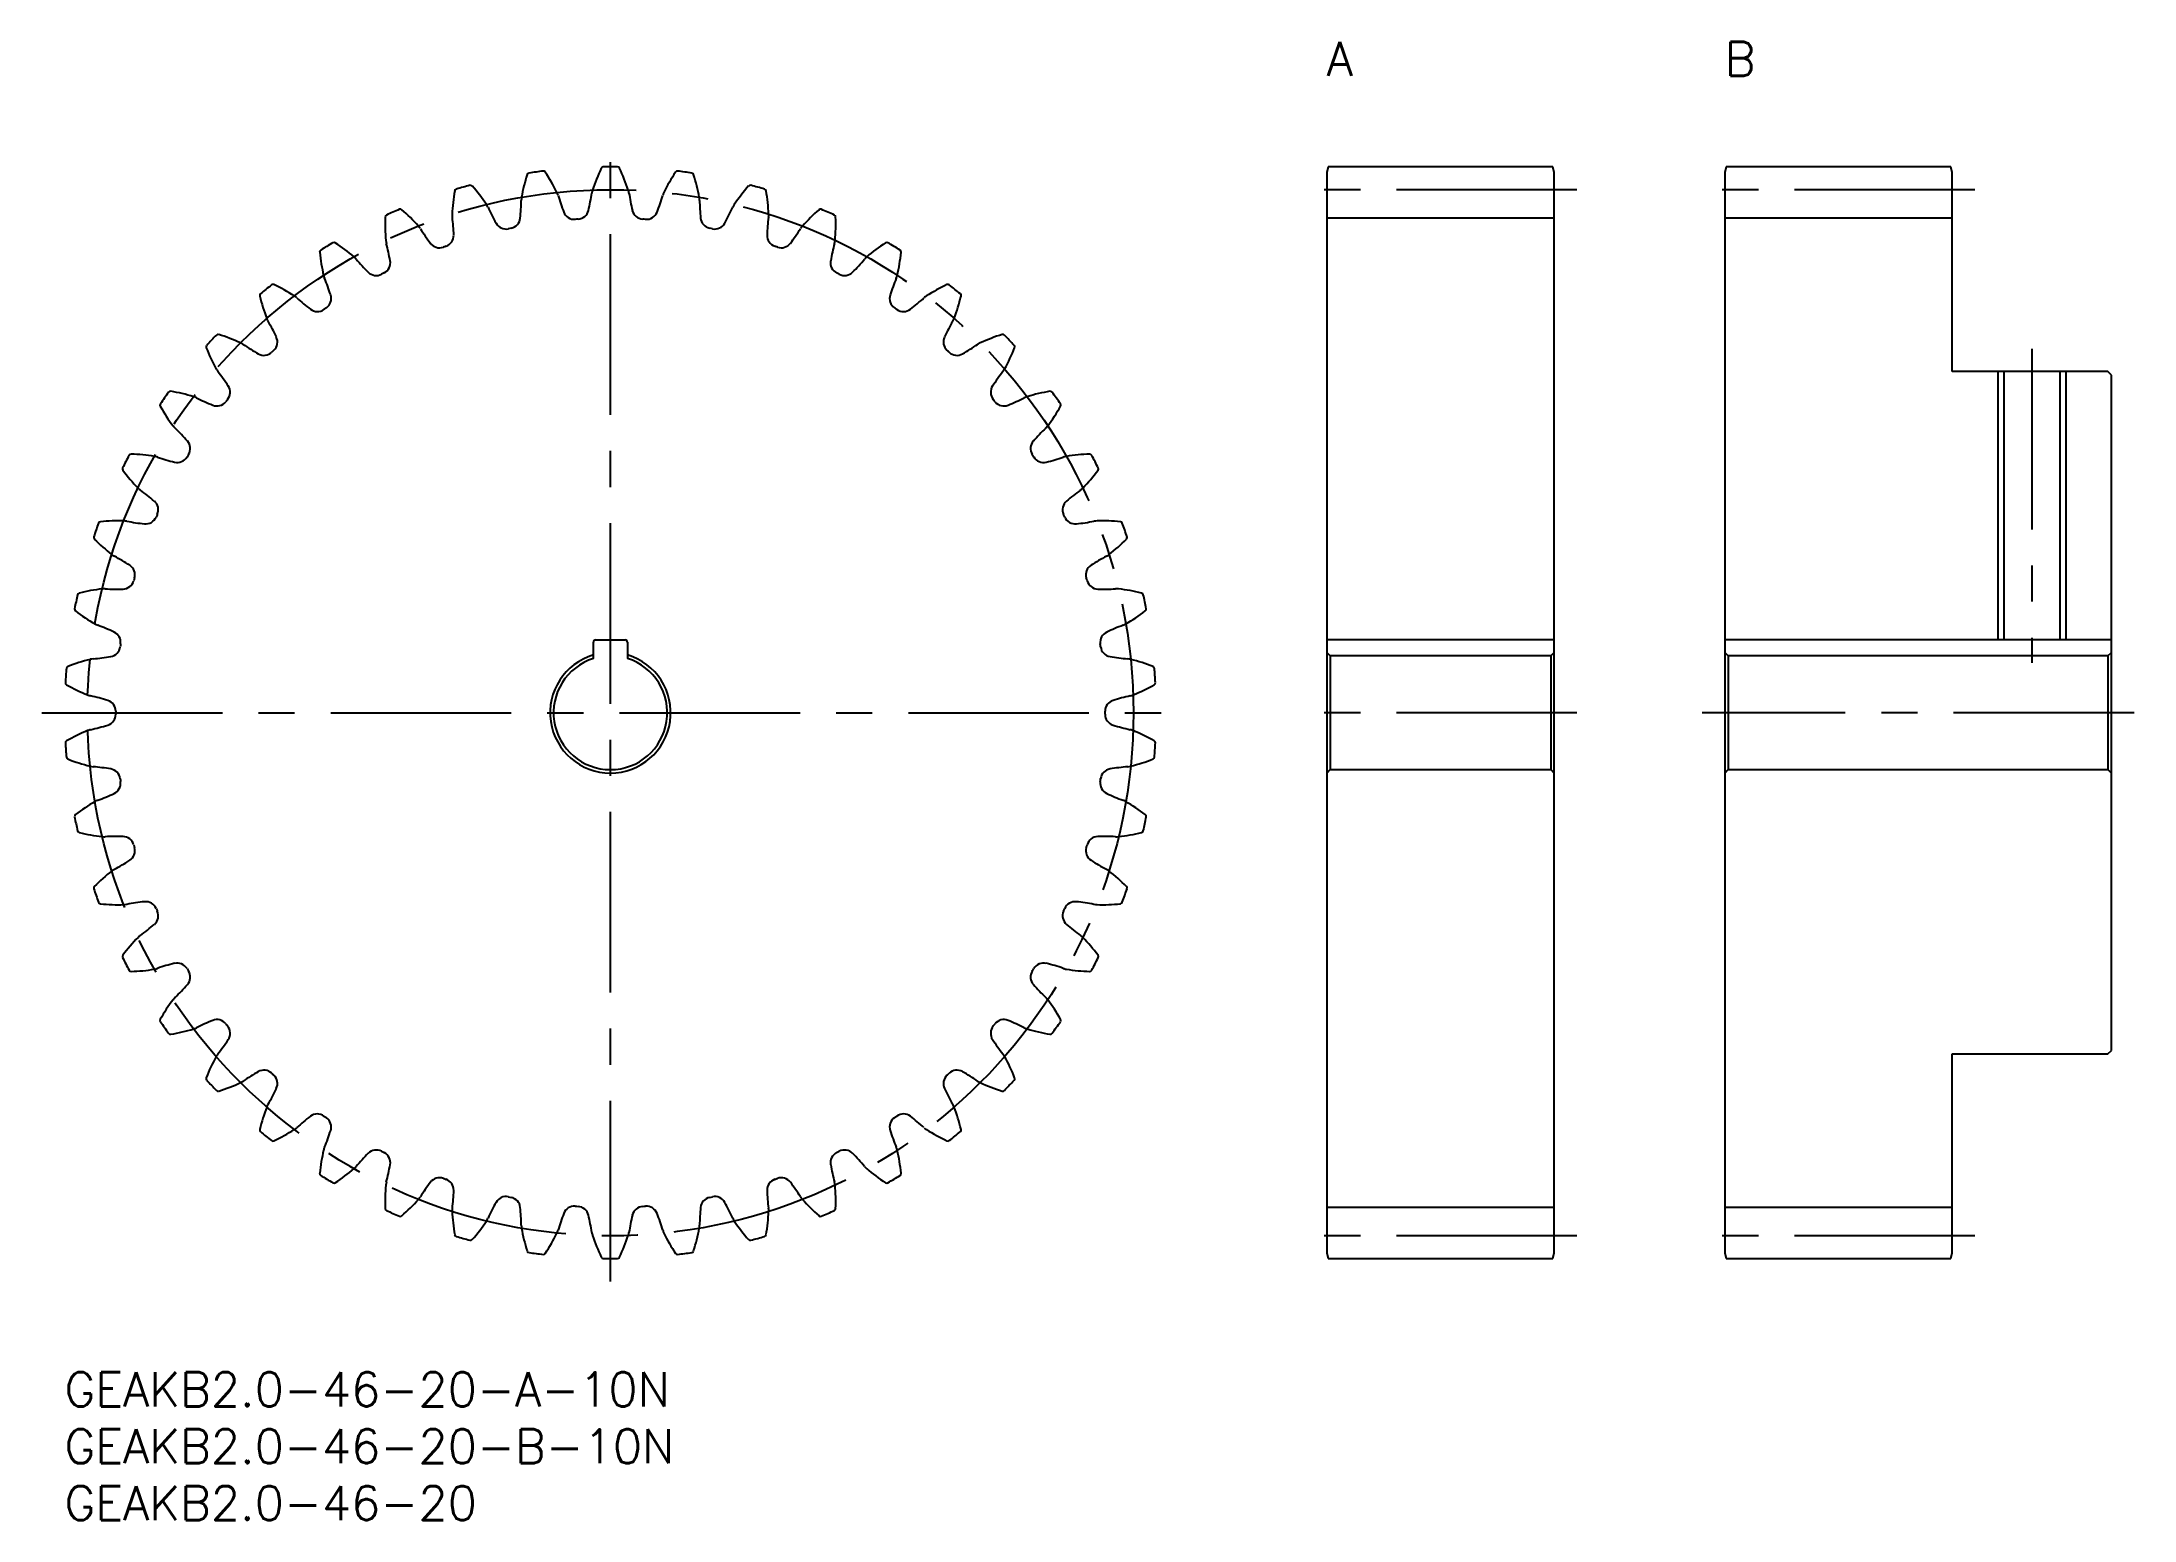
# Model space of a CAD drawing. Extents: x -2 to 182, y -13 to 117.
import ezdxf

# ---------------------------------------------------------------- set-up
doc = ezdxf.new("R2010")
doc.units = 0
doc.header["$LTSCALE"] = 0.5
doc.linetypes.add('CENTER', pattern=[50.8, 31.75, -6.35, 6.35, -6.35])
for name, color, linetype in [('MSM_CENTER', 1, 'CENTER'), ('MSM_CONTINUOUS', 7, 'CONTINUOUS'), ('MSM_NARROW', 5, 'CONTINUOUS'), ('MSM_PART_NUMBER', 7, 'CONTINUOUS')]:
    doc.layers.add(name, color=color, linetype=linetype)
doc.styles.get("Standard").update_dxf_attribs({"font": 'txt.shx', "height": 1, "bigfont": 'bigfont.shx'})

# ---------------------------------------------------------------- blocks, each defined once
blk = doc.blocks.new('*U3')
at = {"layer": 'MSM_PART_NUMBER'}
blk.add_text('GEAKB2.0-46-20-B-10N', height=3, dxfattribs=at).set_placement((0, -8))
blk = doc.blocks.new('*U4')
at = {"layer": 'MSM_PART_NUMBER'}
blk.add_text('GEAKB2.0-46-20-A-10N', height=3, dxfattribs=at).set_placement((0, -3))
blk = doc.blocks.new('*U5')
at = {"layer": 'MSM_PART_NUMBER'}
blk.add_text('GEAKB2.0-46-20', height=3, dxfattribs=at).set_placement((0, -13))
blk = doc.blocks.new('*U6')
at = {"layer": 'MSM_PART_NUMBER'}
blk.add_text('A', height=3, dxfattribs=at).set_placement((111, 114))
blk = doc.blocks.new('*U7')
at = {"layer": 'MSM_PART_NUMBER'}
blk.add_text('B', height=3, dxfattribs=at).set_placement((146, 114))

msp = doc.modelspace()

# ---------------------------------------------------------------- linework, layer by layer
at = {"layer": 'MSM_CENTER'}
for p, q in [((48, 8), (48, 108)), ((133, 104), (109, 104)), ((168, 104), (144, 104)), ((173, 90), (173, 62.4)), ((-2, 58), (98, 58)), ((133, 58), (109, 58)), ((182, 58), (144, 58)), ((133, 12), (109, 12)), ((168, 12), (144, 12))]:
    msp.add_line(p, q, dxfattribs=at)
msp.add_circle((48, 58), 46, dxfattribs=at)
at = {"layer": 'MSM_CONTINUOUS'}
for p, q in [((111.13, 106), (111, 105.5)), ((111, 105.5), (111, 10.5)), ((130.87, 106), (111.13, 106)), ((131, 105.5), (130.87, 106)), ((131, 10.5), (131, 105.5)), ((146.13, 106), (146, 105.5)), ((146, 105.5), (146, 10.5)), ((165.87, 106), (146.13, 106)), ((166, 105.5), (165.87, 106)), ((166, 88), (166, 105.5)), ((131, 101.5), (111, 101.5)), ((166, 101.5), (146, 101.5)), ((179.7, 88), (166, 88)), ((170.54, 88), (170.54, 64.4)), ((175.46, 88), (175.46, 64.4)), ((180, 87.7), (179.7, 88)), ((180, 28.3), (180, 87.7)), ((46.7, 64.4), (49.3, 64.4)), ((131, 64.4), (111, 64.4)), ((180, 64.4), (146, 64.4)), ((46.5, 62.77), (46.5, 64.2)), ((49.5, 64.2), (49.5, 62.77)), ((111, 63.3), (111.3, 63)), ((111.3, 63), (111.3, 53)), ((130.7, 63), (111.3, 63)), ((130.7, 63), (131, 63.3)), ((130.7, 63), (130.7, 53)), ((146, 63.3), (146.3, 63)), ((146.3, 63), (146.3, 53)), ((179.7, 63), (146.3, 63)), ((179.7, 63), (180, 63.3)), ((179.7, 63), (179.7, 53)), ((111.3, 53), (111, 52.7)), ((111.3, 53), (130.7, 53)), ((131, 52.7), (130.7, 53)), ((146.3, 53), (146, 52.7)), ((146.3, 53), (179.7, 53)), ((180, 52.7), (179.7, 53)), ((166, 10.5), (166, 28)), ((166, 28), (179.7, 28)), ((179.7, 28), (180, 28.3)), ((131, 14.5), (111, 14.5)), ((166, 14.5), (146, 14.5)), ((111, 10.5), (111.13, 10)), ((111.13, 10), (130.87, 10)), ((130.87, 10), (131, 10.5)), ((146, 10.5), (146.13, 10)), ((146.13, 10), (165.87, 10)), ((165.87, 10), (166, 10.5))]:
    msp.add_line(p, q, dxfattribs=at)
for centre, radius, start, end in [((55.27, 100.61), 15.33, 162.0867, 169.7826), ((40.87, 105.27), 0.2, 98.5729, 162.0867), ((48, 58), 48, 97.0793, 98.5729), ((42.11, 105.44), 0.2, 33.5654, 97.0793), ((29.5, 97.07), 15.33, 25.8696, 33.5655), ((61.01, 99.22), 15.33, 154.2606, 161.9565), ((47.38, 105.8), 0.2, 90.747, 154.2606), ((48, 58), 48, 89.2532, 90.7468), ((48.62, 105.8), 0.2, 25.7394, 89.2532), ((34.99, 99.22), 15.33, 18.0435, 25.7394), ((66.5, 97.07), 15.33, 146.4345, 154.1304), ((53.89, 105.44), 0.2, 82.9207, 146.4345), ((48, 58), 48, 81.4271, 82.9207), ((55.13, 105.27), 0.2, 17.9134, 81.4271), ((40.73, 100.61), 15.33, 10.2174, 17.9133), ((49.4, 101.2), 15.33, 169.9128, 177.6087), ((34.5, 103.86), 0.2, 106.399, 169.9128), ((48, 58), 48, 104.9054, 106.399), ((35.7, 104.19), 0.2, 41.3915, 104.9054), ((24.35, 94.19), 15.33, 33.6957, 41.3916), ((21.76, 103.29), 18.4, 354.4012, 359.2698), ((41.81, 103.04), 1.65, 169.7826, 179.2698), ((41.81, 103.04), 1.65, 16.3824, 25.8696), ((61.05, 108.69), 18.4, 196.3824, 201.251), ((28.17, 106.44), 18.4, 346.5751, 351.4437), ((48, 103.46), 1.65, 161.9565, 171.4437), ((48, 103.46), 1.65, 8.5563, 18.0435), ((67.83, 106.44), 18.4, 188.5563, 193.4249), ((34.95, 108.69), 18.4, 338.749, 343.6176), ((54.19, 103.04), 1.65, 154.1304, 163.6176), ((54.19, 103.04), 1.65, 0.7302, 10.2174), ((74.24, 103.29), 18.4, 180.7302, 185.5988), ((71.65, 94.19), 15.33, 138.6084, 146.3043), ((60.3, 104.19), 0.2, 75.0946, 138.6084), ((48, 58), 48, 73.601, 75.0946), ((61.5, 103.86), 0.2, 10.0872, 73.6011), ((46.6, 101.2), 15.33, 2.3913, 10.0872), ((43.51, 100.99), 15.33, 177.7389, 185.4348), ((28.39, 101.59), 0.2, 114.2251, 177.7389), ((48, 58), 48, 112.7315, 114.2251), ((29.53, 102.09), 0.2, 49.2177, 112.7315), ((19.64, 90.63), 15.33, 41.5217, 49.2177), ((35.73, 101.78), 1.65, 177.6087, 187.0959), ((15.84, 99.3), 18.4, 2.2273, 7.0959), ((35.73, 101.78), 1.65, 24.2085, 33.6957), ((54.02, 110), 18.4, 204.2085, 209.077), ((39.08, 101.6), 1, 281.5678, 354.4012), ((44.83, 102.39), 1, 201.251, 274.0844), ((48, 58), 43.5, 93.7417, 94.0844), ((45.1, 102.41), 1, 273.7417, 346.5751), ((50.9, 102.41), 1, 193.4249, 266.2583), ((48, 58), 43.5, 85.9156, 86.2583), ((51.17, 102.39), 1, 265.9156, 338.749), ((56.92, 101.6), 1, 185.5988, 258.4322), ((41.98, 110), 18.4, 330.923, 335.7915), ((60.27, 101.78), 1.65, 146.3043, 155.7915), ((80.16, 99.3), 18.4, 172.9041, 177.7727), ((60.27, 101.78), 1.65, 352.9041, 2.3913), ((76.36, 90.63), 15.33, 130.7823, 138.4783), ((66.47, 102.09), 0.2, 67.2685, 130.7823), ((48, 58), 48, 65.7749, 67.2685), ((67.61, 101.59), 0.2, 2.2612, 65.775), ((52.49, 100.99), 15.33, 354.5652, 2.2611), ((23.7, 99.16), 0.2, 57.0437, 120.5576), ((29.89, 99.7), 1.65, 185.4348, 194.9219), ((29.89, 99.7), 1.65, 32.0346, 41.5218), ((46.89, 110.33), 18.4, 212.0346, 216.9031), ((33.22, 99.97), 1, 289.3938, 2.2273), ((38.82, 101.54), 1, 209.077, 281.9105), ((48, 58), 43.5, 101.5678, 101.9105), ((48, 58), 43.5, 78.0895, 78.4322), ((57.18, 101.54), 1, 258.0895, 330.923), ((62.78, 99.97), 1, 177.7727, 250.6061), ((49.11, 110.33), 18.4, 323.0969, 327.9654), ((66.11, 99.7), 1.65, 138.4782, 147.9654), ((66.11, 99.7), 1.65, 345.0781, 354.5652), ((72.3, 99.16), 0.2, 59.4424, 122.9563), ((22.63, 98.51), 0.2, 122.0511, 185.565), ((37.7, 99.98), 15.33, 185.565, 193.2609), ((48, 58), 48, 120.5576, 122.0511), ((15.47, 86.46), 15.33, 49.3478, 57.0437), ((24.38, 96.84), 1.65, 39.8607, 49.3478), ((39.77, 109.69), 18.4, 219.8607, 224.7292), ((27.65, 97.57), 1, 297.2199, 10.0534), ((10.51, 94.53), 18.4, 10.0534, 14.9219), ((32.97, 99.89), 1, 216.9031, 289.7366), ((48, 58), 43.5, 109.3939, 109.7366), ((48, 58), 43.5, 70.2634, 70.6061), ((63.03, 99.89), 1, 250.2634, 323.0969), ((68.35, 97.57), 1, 169.9466, 242.78), ((85.49, 94.53), 18.4, 165.0781, 169.9466), ((56.23, 109.69), 18.4, 315.2708, 320.1393), ((71.62, 96.84), 1.65, 130.6522, 140.1393), ((80.53, 86.46), 15.33, 122.9563, 130.6522), ((48, 58), 48, 57.9489, 59.4424), ((58.3, 99.98), 15.33, 346.7391, 354.435), ((73.37, 98.51), 0.2, 354.4351, 57.9489), ((24.38, 96.84), 1.65, 193.2609, 202.748), ((5.89, 89.09), 18.4, 17.8795, 22.748), ((27.41, 97.45), 1, 224.7292, 297.5627), ((48, 58), 43.5, 117.22, 117.5627), ((48, 58), 43.5, 62.4373, 62.78), ((68.59, 97.45), 1, 242.4373, 315.2708), ((90.11, 89.09), 18.4, 157.252, 162.1205), ((71.62, 96.84), 1.65, 337.252, 346.7391), ((17.35, 94.68), 0.2, 129.8772, 193.391), ((32.08, 98.19), 15.33, 193.391, 201.087), ((48, 58), 48, 128.3836, 129.8772), ((18.32, 95.47), 0.2, 64.8699, 128.3837), ((11.89, 81.77), 15.33, 57.1739, 64.8698), ((19.31, 93.27), 1.65, 47.6868, 57.1739), ((32.81, 108.09), 18.4, 227.6867, 232.5553), ((22.45, 94.43), 1, 305.046, 17.8795), ((73.55, 94.43), 1, 162.1205, 234.954), ((63.19, 108.09), 18.4, 307.4447, 312.3133), ((76.69, 93.27), 1.65, 122.8261, 132.3132), ((84.11, 81.77), 15.33, 115.1302, 122.8261), ((77.68, 95.47), 0.2, 51.6164, 115.1302), ((48, 58), 48, 50.1228, 51.6164), ((63.92, 98.19), 15.33, 338.913, 346.609), ((78.65, 94.68), 0.2, 346.609, 50.1228), ((19.31, 93.27), 1.65, 201.0869, 210.5741), ((2.05, 83.07), 18.4, 25.7056, 30.5741), ((22.23, 94.28), 1, 232.5553, 305.3887), ((48, 58), 43.5, 125.046, 125.3887), ((48, 58), 43.5, 54.6113, 54.954), ((73.77, 94.28), 1, 234.6112, 307.4447), ((93.95, 83.07), 18.4, 149.4259, 154.2944), ((76.69, 93.27), 1.65, 329.4259, 338.9131), ((12.64, 90.17), 0.2, 137.7033, 201.2171), ((48, 58), 48, 136.2097, 137.7033), ((13.49, 91.08), 0.2, 72.6958, 136.2097), ((8.99, 76.63), 15.33, 65, 72.6959), ((14.78, 89.03), 1.65, 55.5128, 65), ((26.13, 105.56), 18.4, 235.5128, 240.3814), ((17.72, 90.61), 1, 312.8721, 25.7056), ((78.28, 90.61), 1, 154.2944, 227.1279), ((69.87, 105.56), 18.4, 299.6186, 304.4872), ((81.22, 89.03), 1.65, 115, 124.4872), ((87.01, 76.63), 15.33, 107.3041, 115), ((82.51, 91.08), 0.2, 43.7903, 107.3041), ((48, 58), 48, 42.2967, 43.7903), ((83.36, 90.17), 0.2, 338.7829, 42.2967), ((26.75, 95.64), 15.33, 201.2171, 208.913), ((17.53, 90.43), 1, 240.3814, 313.2148), ((48, 58), 43.5, 132.8721, 133.2148), ((48, 58), 43.5, 46.7852, 47.1279), ((78.47, 90.43), 1, 226.7852, 299.6186), ((69.25, 95.64), 15.33, 331.087, 338.7829), ((14.78, 89.03), 1.65, 208.913, 218.4002), ((-0.94, 76.57), 18.4, 33.5317, 38.4002), ((13.56, 86.19), 1, 320.6982, 33.5317), ((82.44, 86.19), 1, 146.4684, 219.3018), ((96.94, 76.57), 18.4, 141.5998, 146.4683), ((81.22, 89.03), 1.65, 321.5998, 331.087), ((8.59, 85.05), 0.2, 145.5294, 209.0432), ((21.82, 92.4), 15.33, 209.0432, 216.7391), ((48, 58), 48, 144.0358, 145.5294), ((9.31, 86.07), 0.2, 80.5219, 144.0358), ((6.82, 71.15), 15.33, 72.8261, 80.522), ((10.86, 84.22), 1.65, 63.3389, 72.8261), ((19.86, 102.14), 18.4, 243.3389, 248.2075), ((13.4, 85.98), 1, 248.2075, 321.0409), ((48, 58), 43.5, 140.6982, 141.0409), ((48, 58), 43.5, 38.9591, 39.3018), ((82.6, 85.98), 1, 218.9591, 291.7925), ((76.14, 102.14), 18.4, 291.7925, 296.6611), ((85.14, 84.22), 1.65, 107.1739, 116.6611), ((89.18, 71.15), 15.33, 99.478, 107.1739), ((74.18, 92.4), 15.33, 323.2609, 330.9568), ((86.69, 86.07), 0.2, 35.9642, 99.478), ((48, 58), 48, 34.4706, 35.9642), ((87.41, 85.05), 0.2, 330.9569, 34.4706), ((10.86, 84.22), 1.65, 216.7391, 226.2263), ((-3.01, 69.74), 18.4, 41.3577, 46.2263), ((99.01, 69.74), 18.4, 133.7737, 138.6423), ((85.14, 84.22), 1.65, 313.7737, 323.2609), ((10.05, 81.24), 1, 328.5243, 41.3577), ((85.95, 81.24), 1, 138.6423, 211.4757), ((5.28, 79.44), 0.2, 153.3555, 216.8693), ((48, 58), 48, 151.8619, 153.3555), ((17.38, 88.52), 15.33, 216.8693, 224.5652), ((5.85, 80.54), 0.2, 88.3482, 151.8619), ((5.41, 65.42), 15.33, 80.6522, 88.3481), ((7.64, 78.92), 1.65, 71.165, 80.6522), ((14.11, 97.89), 18.4, 251.165, 256.0336), ((9.91, 81.01), 1, 256.0336, 328.867), ((48, 58), 43.5, 148.5243, 148.867), ((48, 58), 43.5, 31.133, 31.4757), ((86.09, 81.01), 1, 211.133, 283.9664), ((81.89, 97.89), 18.4, 283.9664, 288.835), ((88.36, 78.92), 1.65, 99.3478, 108.835), ((90.59, 65.42), 15.33, 91.6519, 99.3478), ((78.62, 88.52), 15.33, 315.4348, 323.1307), ((90.15, 80.54), 0.2, 28.1381, 91.6519), ((48, 58), 48, 26.6445, 28.1381), ((90.72, 79.44), 0.2, 323.1307, 26.6445), ((7.64, 78.92), 1.65, 224.5652, 234.0524), ((-4.14, 62.68), 18.4, 49.1838, 54.0524), ((100.14, 62.68), 18.4, 125.9476, 130.8162), ((88.36, 78.92), 1.65, 305.9476, 315.4348), ((7.24, 75.85), 1, 336.3504, 49.1838), ((48, 58), 43.5, 156.3504, 156.6931), ((88.76, 75.85), 1, 130.8162, 203.6496), ((48, 58), 43.5, 23.3069, 23.6496), ((48, 58), 48, 159.688, 161.1816), ((3.17, 74.59), 0.2, 96.1742, 159.688), ((4.8, 59.55), 15.33, 88.4783, 96.1742), ((5.16, 73.22), 1.65, 78.9911, 88.4783), ((8.99, 92.91), 18.4, 258.9911, 263.8597), ((7.13, 75.61), 1, 263.8597, 336.6931), ((88.87, 75.61), 1, 203.3069, 276.1403), ((87.01, 92.91), 18.4, 276.1403, 281.0089), ((90.84, 73.22), 1.65, 91.5217, 101.0089), ((91.2, 59.55), 15.33, 83.8258, 91.5217), ((92.83, 74.59), 0.2, 20.312, 83.8258), ((48, 58), 48, 18.8184, 20.312), ((2.76, 73.42), 0.2, 161.1816, 224.6954), ((13.51, 84.06), 15.33, 224.6954, 232.3913), ((5.16, 73.22), 1.65, 232.3913, 241.8785), ((-4.29, 55.54), 18.4, 57.0099, 61.8785), ((100.29, 55.54), 18.4, 118.1215, 122.9901), ((90.84, 73.22), 1.65, 298.1215, 307.6087), ((82.49, 84.06), 15.33, 307.6087, 315.3046), ((93.24, 73.42), 0.2, 315.3046, 18.8184), ((5.19, 70.13), 1, 344.1765, 57.0099), ((90.81, 70.13), 1, 122.9901, 195.8235), ((48, 58), 48, 167.5141, 169.0077), ((1.33, 68.33), 0.2, 104.0002, 167.5141), ((4.99, 53.65), 15.33, 96.3043, 104.0003), ((3.49, 67.25), 1.65, 86.8172, 96.3044), ((4.6, 87.27), 18.4, 266.8172, 271.6857), ((5.11, 69.88), 1, 271.6857, 344.5192), ((48, 58), 43.5, 164.1765, 164.5192), ((48, 58), 43.5, 15.4808, 15.8235), ((90.89, 69.88), 1, 195.4808, 268.3143), ((91.4, 87.27), 18.4, 268.3143, 273.1828), ((92.51, 67.25), 1.65, 83.6956, 93.1828), ((91.01, 53.65), 15.33, 75.9997, 83.6957), ((94.67, 68.33), 0.2, 12.4859, 75.9997), ((48, 58), 48, 10.9923, 12.4859), ((1.08, 67.11), 0.2, 169.0079, 232.5215), ((10.29, 79.12), 15.33, 232.5215, 240.2174), ((85.71, 79.12), 15.33, 299.7826, 307.4785), ((94.92, 67.11), 0.2, 307.4785, 10.9924), ((3.49, 67.25), 1.65, 240.2174, 249.7046), ((-3.47, 48.44), 18.4, 64.836, 69.7046), ((3.93, 64.19), 1, 352.0025, 64.836), ((92.07, 64.19), 1, 115.164, 187.9974), ((99.47, 48.44), 18.4, 110.2954, 115.164), ((92.51, 67.25), 1.65, 290.2954, 299.7826), ((5.98, 47.83), 15.33, 104.1304, 111.8264), ((2.64, 61.1), 1.65, 94.6433, 104.1305), ((1.02, 81.09), 18.4, 274.6433, 279.5118), ((3.9, 63.93), 1, 279.5118, 352.3453), ((48, 58), 43.5, 172.0026, 172.3453), ((48, 58), 5.3, 106.4405, 73.5595), ((48, 58), 5, 107.4576, 72.5424), ((46.7, 64.2), 0.2, 90, 180), ((49.3, 64.2), 0.2, 0, 90), ((48, 58), 43.5, 7.6547, 7.9974), ((92.1, 63.93), 1, 187.6547, 260.4882), ((94.98, 81.09), 18.4, 260.4882, 265.3567), ((93.36, 61.1), 1.65, 75.8695, 85.3567), ((90.02, 47.83), 15.33, 68.1736, 75.8696), ((48, 58), 48, 175.3402, 176.8337), ((0.36, 61.88), 0.2, 111.8263, 175.3402), ((95.64, 61.88), 0.2, 4.6598, 68.1736), ((48, 58), 48, 3.1663, 4.6598), ((0.27, 60.64), 0.2, 176.8337, 240.3476), ((7.76, 73.79), 15.33, 240.3476, 248.0435), ((2.64, 61.1), 1.65, 248.0435, 257.5306), ((-1.69, 41.52), 18.4, 72.6621, 77.5306), ((3.5, 58.13), 1, 359.8286, 72.6621), ((92.5, 58.13), 1, 107.3379, 180.1714), ((97.69, 41.52), 18.4, 102.4694, 107.3379), ((93.36, 61.1), 1.65, 282.4694, 291.9565), ((88.24, 73.79), 15.33, 291.9565, 299.6524), ((95.73, 60.64), 0.2, 299.6525, 3.1663), ((3.5, 57.87), 1, 287.3379, 0.1714), ((48, 58), 43.5, 179.8286, 180.1714), ((48, 58), 43.5, 359.8286, 0.1714), ((92.5, 57.87), 1, 179.8286, 252.6621), ((0.27, 55.36), 0.2, 119.6524, 183.1663), ((48, 58), 48, 183.1663, 184.6598), ((7.76, 42.21), 15.33, 111.9565, 119.6524), ((2.64, 54.9), 1.65, 102.4694, 111.9565), ((-1.69, 74.48), 18.4, 282.4694, 287.3379), ((97.69, 74.48), 18.4, 252.6621, 257.5306), ((93.36, 54.9), 1.65, 68.0435, 77.5306), ((88.24, 42.21), 15.33, 60.3476, 68.0435), ((95.73, 55.36), 0.2, 356.8337, 60.3476), ((48, 58), 48, 355.3402, 356.8337), ((0.36, 54.12), 0.2, 184.6598, 248.1736), ((5.98, 68.17), 15.33, 248.1736, 255.8696), ((90.02, 68.17), 15.33, 284.1304, 291.8264), ((95.64, 54.12), 0.2, 291.8264, 355.3402), ((2.64, 54.9), 1.65, 255.8695, 265.3567), ((1.02, 34.91), 18.4, 80.4882, 85.3567), ((3.9, 52.07), 1, 7.6547, 80.4882), ((3.93, 51.81), 1, 295.164, 7.9974), ((48, 58), 43.5, 187.6547, 187.9974), ((92.07, 51.81), 1, 172.0025, 244.836), ((48, 58), 43.5, 352.0026, 352.3453), ((92.1, 52.07), 1, 99.5118, 172.3453), ((94.98, 34.91), 18.4, 94.6433, 99.5118), ((93.36, 54.9), 1.65, 274.6433, 284.1305), ((10.29, 36.88), 15.33, 119.7826, 127.4785), ((3.49, 48.75), 1.65, 110.2954, 119.7826), ((-3.47, 67.56), 18.4, 290.2954, 295.164), ((99.47, 67.56), 18.4, 244.836, 249.7046), ((92.51, 48.75), 1.65, 60.2174, 69.7046), ((85.71, 36.88), 15.33, 52.5215, 60.2174), ((1.08, 48.89), 0.2, 127.4785, 190.9924), ((48, 58), 48, 190.9923, 192.4859), ((48, 58), 48, 347.5141, 349.0077), ((94.92, 48.89), 0.2, 349.0077, 52.5215), ((1.33, 47.67), 0.2, 192.4859, 255.9997), ((4.99, 62.35), 15.33, 255.9997, 263.6957), ((3.49, 48.75), 1.65, 263.6956, 273.1828), ((4.6, 28.73), 18.4, 88.3143, 93.1828), ((5.11, 46.12), 1, 15.4808, 88.3143), ((5.19, 45.87), 1, 302.9901, 15.8235), ((48, 58), 43.5, 195.4808, 195.8235), ((90.81, 45.87), 1, 164.1765, 237.0099), ((48, 58), 43.5, 344.1765, 344.5192), ((90.89, 46.12), 1, 91.6857, 164.5192), ((91.4, 28.73), 18.4, 86.8172, 91.6857), ((92.51, 48.75), 1.65, 266.8172, 276.3044), ((91.01, 62.35), 15.33, 276.3043, 284.0003), ((94.67, 47.67), 0.2, 284.0003, 347.5141), ((5.16, 42.78), 1.65, 118.1215, 127.6087), ((-4.29, 60.46), 18.4, 298.1215, 302.9901), ((100.29, 60.46), 18.4, 237.0099, 241.8785), ((90.84, 42.78), 1.65, 52.3913, 61.8785), ((2.76, 42.58), 0.2, 135.3045, 198.8184), ((48, 58), 48, 198.8184, 200.312), ((13.51, 31.94), 15.33, 127.6087, 135.3046), ((82.49, 31.94), 15.33, 44.6954, 52.3913), ((48, 58), 48, 339.688, 341.1816), ((93.24, 42.58), 0.2, 341.1816, 44.6954), ((3.17, 41.41), 0.2, 200.312, 263.8258), ((4.8, 56.45), 15.33, 263.8258, 271.5217), ((5.16, 42.78), 1.65, 271.5217, 281.0089), ((8.99, 23.09), 18.4, 96.1403, 101.0089), ((7.13, 40.39), 1, 23.3069, 96.1403), ((7.24, 40.15), 1, 310.8162, 23.6496), ((48, 58), 43.5, 203.3069, 203.6496), ((88.76, 40.15), 1, 156.3504, 229.1838), ((48, 58), 43.5, 336.3504, 336.6931), ((88.87, 40.39), 1, 83.8597, 156.6931), ((87.01, 23.09), 18.4, 78.9911, 83.8597), ((90.84, 42.78), 1.65, 258.9911, 268.4783), ((91.2, 56.45), 15.33, 268.4783, 276.1742), ((92.83, 41.41), 0.2, 276.1742, 339.688), ((-4.14, 53.32), 18.4, 305.9476, 310.8162), ((100.14, 53.32), 18.4, 229.1838, 234.0524), ((17.38, 27.48), 15.33, 135.4348, 143.1307), ((7.64, 37.08), 1.65, 125.9476, 135.4348), ((88.36, 37.08), 1.65, 44.5652, 54.0524), ((78.62, 27.48), 15.33, 36.8693, 44.5652), ((5.28, 36.56), 0.2, 143.1306, 206.6445), ((48, 58), 48, 206.6445, 208.1381), ((5.85, 35.46), 0.2, 208.1381, 271.6519), ((5.41, 50.58), 15.33, 271.6519, 279.3478), ((7.64, 37.08), 1.65, 279.3478, 288.835), ((14.11, 18.11), 18.4, 103.9664, 108.835), ((9.91, 34.99), 1, 31.133, 103.9665), ((48, 58), 43.5, 211.133, 211.4757), ((10.05, 34.76), 1, 318.6423, 31.4757), ((85.95, 34.76), 1, 148.5243, 221.3577), ((48, 58), 43.5, 328.5243, 328.867), ((86.09, 34.99), 1, 76.0336, 148.867), ((81.89, 18.11), 18.4, 71.165, 76.0336), ((88.36, 37.08), 1.65, 251.165, 260.6522), ((90.59, 50.58), 15.33, 260.6522, 268.3481), ((90.15, 35.46), 0.2, 268.3482, 331.8619), ((48, 58), 48, 331.8619, 333.3555), ((90.72, 36.56), 0.2, 333.3555, 36.8693), ((-3.01, 46.26), 18.4, 313.7737, 318.6423), ((99.01, 46.26), 18.4, 221.3577, 226.2263), ((21.82, 23.6), 15.33, 143.2609, 150.9568), ((10.86, 31.78), 1.65, 133.7737, 143.2609), ((85.14, 31.78), 1.65, 36.7391, 46.2263), ((74.18, 23.6), 15.33, 29.0432, 36.7391), ((8.59, 30.95), 0.2, 150.9569, 214.4706), ((48, 58), 48, 214.4706, 215.9642), ((9.31, 29.93), 0.2, 215.9642, 279.478), ((6.82, 44.85), 15.33, 279.478, 287.1739), ((10.86, 31.78), 1.65, 287.1739, 296.6611), ((19.86, 13.86), 18.4, 111.7925, 116.6611), ((13.4, 30.02), 1, 38.9591, 111.7925), ((48, 58), 43.5, 218.9591, 219.3018), ((13.56, 29.81), 1, 326.4684, 39.3018), ((82.44, 29.81), 1, 140.6982, 213.5317), ((48, 58), 43.5, 320.6982, 321.0409), ((82.6, 30.02), 1, 68.2075, 141.0409), ((76.14, 13.86), 18.4, 63.3389, 68.2075), ((85.14, 31.78), 1.65, 243.3389, 252.8261), ((89.18, 44.85), 15.33, 252.8261, 260.522), ((86.69, 29.93), 0.2, 260.5221, 324.0358), ((48, 58), 48, 324.0358, 325.5294), ((87.41, 30.95), 0.2, 325.5294, 29.0432), ((26.75, 20.36), 15.33, 151.087, 158.7829), ((14.78, 26.97), 1.65, 141.5998, 151.087), ((-0.94, 39.43), 18.4, 321.5998, 326.4683), ((96.94, 39.43), 18.4, 213.5317, 218.4002), ((81.22, 26.97), 1.65, 28.913, 38.4002), ((69.25, 20.36), 15.33, 21.2171, 28.913), ((12.64, 25.83), 0.2, 158.7829, 222.2967), ((26.13, 10.44), 18.4, 119.6186, 124.4872), ((17.53, 25.57), 1, 46.7852, 119.6186), ((48, 58), 43.5, 226.7852, 227.1279), ((17.72, 25.39), 1, 334.2944, 47.1279), ((78.28, 25.39), 1, 132.8721, 205.7056), ((48, 58), 43.5, 312.8721, 313.2148), ((78.47, 25.57), 1, 60.3814, 133.2148), ((69.87, 10.44), 18.4, 55.5128, 60.3814), ((83.36, 25.83), 0.2, 317.7033, 21.2171), ((48, 58), 48, 222.2967, 223.7903), ((13.49, 24.92), 0.2, 223.7903, 287.3041), ((8.99, 39.37), 15.33, 287.3041, 295), ((14.78, 26.97), 1.65, 295, 304.4872), ((2.05, 32.93), 18.4, 329.4259, 334.2944), ((93.95, 32.93), 18.4, 205.7056, 210.5741), ((81.22, 26.97), 1.65, 235.5128, 245), ((87.01, 39.37), 15.33, 245, 252.6959), ((82.51, 24.92), 0.2, 252.6959, 316.2097), ((48, 58), 48, 316.2097, 317.7033), ((32.08, 17.81), 15.33, 158.913, 166.609), ((19.31, 22.73), 1.65, 149.4259, 158.9131), ((32.81, 7.91), 18.4, 127.4447, 132.3133), ((22.23, 21.72), 1, 54.6112, 127.4447), ((48, 58), 43.5, 234.6113, 234.954), ((22.45, 21.57), 1, 342.1205, 54.954), ((73.55, 21.57), 1, 125.046, 197.8795), ((48, 58), 43.5, 305.046, 305.3887), ((73.77, 21.72), 1, 52.5553, 125.3887), ((63.19, 7.91), 18.4, 47.6867, 52.5553), ((76.69, 22.73), 1.65, 21.0869, 30.5741), ((63.92, 17.81), 15.33, 13.391, 21.087), ((17.35, 21.32), 0.2, 166.609, 230.1228), ((48, 58), 48, 230.1228, 231.6164), ((18.32, 20.53), 0.2, 231.6164, 295.1302), ((11.89, 34.23), 15.33, 295.1302, 302.8261), ((19.31, 22.73), 1.65, 302.8261, 312.3132), ((5.89, 26.91), 18.4, 337.252, 342.1205), ((90.11, 26.91), 18.4, 197.8795, 202.748), ((76.69, 22.73), 1.65, 227.6868, 237.1739), ((84.11, 34.23), 15.33, 237.1739, 244.8698), ((77.68, 20.53), 0.2, 244.8699, 308.3837), ((48, 58), 48, 308.3836, 309.8772), ((78.65, 21.32), 0.2, 309.8772, 13.391), ((37.7, 16.02), 15.33, 166.7391, 174.435), ((24.38, 19.16), 1.65, 157.252, 166.7391), ((39.77, 6.31), 18.4, 135.2708, 140.1393), ((27.41, 18.55), 1, 62.4373, 135.2708), ((48, 58), 43.5, 242.4373, 242.78), ((27.65, 18.43), 1, 349.9466, 62.78), ((68.35, 18.43), 1, 117.2199, 190.0534), ((48, 58), 43.5, 297.22, 297.5627), ((68.59, 18.55), 1, 44.7292, 117.5627), ((56.23, 6.31), 18.4, 39.8607, 44.7292), ((71.62, 19.16), 1.65, 13.2609, 22.748), ((58.3, 16.02), 15.33, 5.565, 13.2609), ((22.63, 17.49), 0.2, 174.4351, 237.9489), ((48, 58), 48, 237.9489, 239.4424), ((23.7, 16.84), 0.2, 239.4424, 302.9563), ((15.47, 29.54), 15.33, 302.9563, 310.6522), ((24.38, 19.16), 1.65, 310.6522, 320.1393), ((29.89, 16.3), 1.65, 165.0781, 174.5652), ((10.51, 21.47), 18.4, 345.0781, 349.9466), ((46.89, 5.67), 18.4, 143.0969, 147.9654), ((32.97, 16.11), 1, 70.2634, 143.0969), ((48, 58), 43.5, 250.2634, 250.6061), ((33.22, 16.03), 1, 357.7727, 70.6061), ((62.78, 16.03), 1, 109.3939, 182.2273), ((48, 58), 43.5, 289.3939, 289.7366), ((63.03, 16.11), 1, 36.9031, 109.7366), ((49.11, 5.67), 18.4, 32.0346, 36.9031), ((85.49, 21.47), 18.4, 190.0534, 194.9219), ((66.11, 16.3), 1.65, 5.4348, 14.9219), ((71.62, 19.16), 1.65, 219.8607, 229.3478), ((80.53, 29.54), 15.33, 229.3478, 237.0437), ((72.3, 16.84), 0.2, 237.0438, 300.5576), ((48, 58), 48, 300.5576, 302.0511), ((73.37, 17.49), 0.2, 302.0511, 5.5649), ((43.51, 15.01), 15.33, 174.5652, 182.2611), ((19.64, 25.37), 15.33, 310.7823, 318.4783), ((29.89, 16.3), 1.65, 318.4782, 327.9654), ((15.84, 16.7), 18.4, 352.9041, 357.7727), ((54.02, 6), 18.4, 150.923, 155.7915), ((38.82, 14.46), 1, 78.0895, 150.923), ((48, 58), 43.5, 258.0895, 258.4322), ((39.08, 14.4), 1, 5.5988, 78.4322), ((56.92, 14.4), 1, 101.5678, 174.4012), ((48, 58), 43.5, 281.5678, 281.9105), ((57.18, 14.46), 1, 29.0771, 101.9105), ((41.98, 6), 18.4, 24.2085, 29.077), ((80.16, 16.7), 18.4, 182.2273, 187.0959), ((66.11, 16.3), 1.65, 212.0346, 221.5218), ((76.36, 25.37), 15.33, 221.5217, 229.2177), ((52.49, 15.01), 15.33, 357.7389, 5.4348), ((28.39, 14.41), 0.2, 182.2612, 245.7749), ((48, 58), 48, 245.7749, 247.2685), ((29.53, 13.91), 0.2, 247.2685, 310.7823), ((35.73, 14.22), 1.65, 172.9041, 182.3913), ((49.4, 14.8), 15.33, 182.3913, 190.0872), ((24.35, 21.81), 15.33, 318.6084, 326.3043), ((35.73, 14.22), 1.65, 326.3043, 335.7915), ((21.76, 12.71), 18.4, 0.7302, 5.5988), ((41.81, 12.96), 1.65, 180.7302, 190.2174), ((61.05, 7.31), 18.4, 158.749, 163.6176), ((44.83, 13.61), 1, 85.9156, 158.749), ((48, 58), 43.5, 265.9156, 266.2583), ((45.1, 13.59), 1, 13.4249, 86.2583), ((28.17, 9.56), 18.4, 8.5563, 13.4249), ((67.83, 9.56), 18.4, 166.5751, 171.4437), ((50.9, 13.59), 1, 93.7417, 166.5751), ((48, 58), 43.5, 273.7417, 274.0844), ((51.17, 13.61), 1, 21.251, 94.0844), ((34.95, 7.31), 18.4, 16.3824, 21.251), ((54.19, 12.96), 1.65, 349.7826, 359.2698), ((74.24, 12.71), 18.4, 174.4012, 179.2698), ((60.27, 14.22), 1.65, 204.2085, 213.6957), ((71.65, 21.81), 15.33, 213.6957, 221.3916), ((46.6, 14.8), 15.33, 349.9128, 357.6087), ((60.27, 14.22), 1.65, 357.6087, 7.0959), ((66.47, 13.91), 0.2, 229.2177, 292.7315), ((48, 58), 48, 292.7315, 294.2251), ((67.61, 14.41), 0.2, 294.2251, 357.7389), ((34.5, 12.14), 0.2, 190.0873, 253.601), ((48, 58), 48, 253.601, 255.0946), ((35.7, 11.81), 0.2, 255.0946, 318.6084), ((55.27, 15.39), 15.33, 190.2174, 197.9133), ((29.5, 18.93), 15.33, 326.4345, 334.1304), ((41.81, 12.96), 1.65, 334.1304, 343.6176), ((48, 12.54), 1.65, 188.5563, 198.0435), ((61.01, 16.78), 15.33, 198.0435, 205.7394), ((34.99, 16.78), 15.33, 334.2606, 341.9565), ((48, 12.54), 1.65, 341.9565, 351.4437), ((54.19, 12.96), 1.65, 196.3824, 205.8696), ((66.5, 18.93), 15.33, 205.8696, 213.5655), ((40.73, 15.39), 15.33, 342.0867, 349.7826), ((60.3, 11.81), 0.2, 221.3916, 284.9054), ((48, 58), 48, 284.9054, 286.399), ((61.5, 12.14), 0.2, 286.399, 349.9128), ((40.87, 10.73), 0.2, 197.9134, 261.4271), ((48, 58), 48, 261.4271, 262.9207), ((42.11, 10.56), 0.2, 262.9207, 326.4345), ((47.38, 10.2), 0.2, 205.7395, 269.2532), ((48, 58), 48, 269.2532, 270.7468), ((48.62, 10.2), 0.2, 270.7468, 334.2606), ((53.89, 10.56), 0.2, 213.5656, 277.0793), ((48, 58), 48, 277.0793, 278.5729), ((55.13, 10.73), 0.2, 278.5729, 342.0867)]:
    msp.add_arc(centre, radius, start, end, dxfattribs=at)
at = {"layer": 'MSM_NARROW'}
for p, q in [((170, 88), (170, 64.4)), ((176, 88), (176, 64.4))]:
    msp.add_line(p, q, dxfattribs=at)

# ---------------------------------------------------------------- block references
at = {"layer": 'MSM_CONTINUOUS'}
for name in ['*U6', '*U7', '*U4', '*U3', '*U5']:
    msp.add_blockref(name, (0, 0), dxfattribs=at)

doc.saveas('drawing.dxf')
